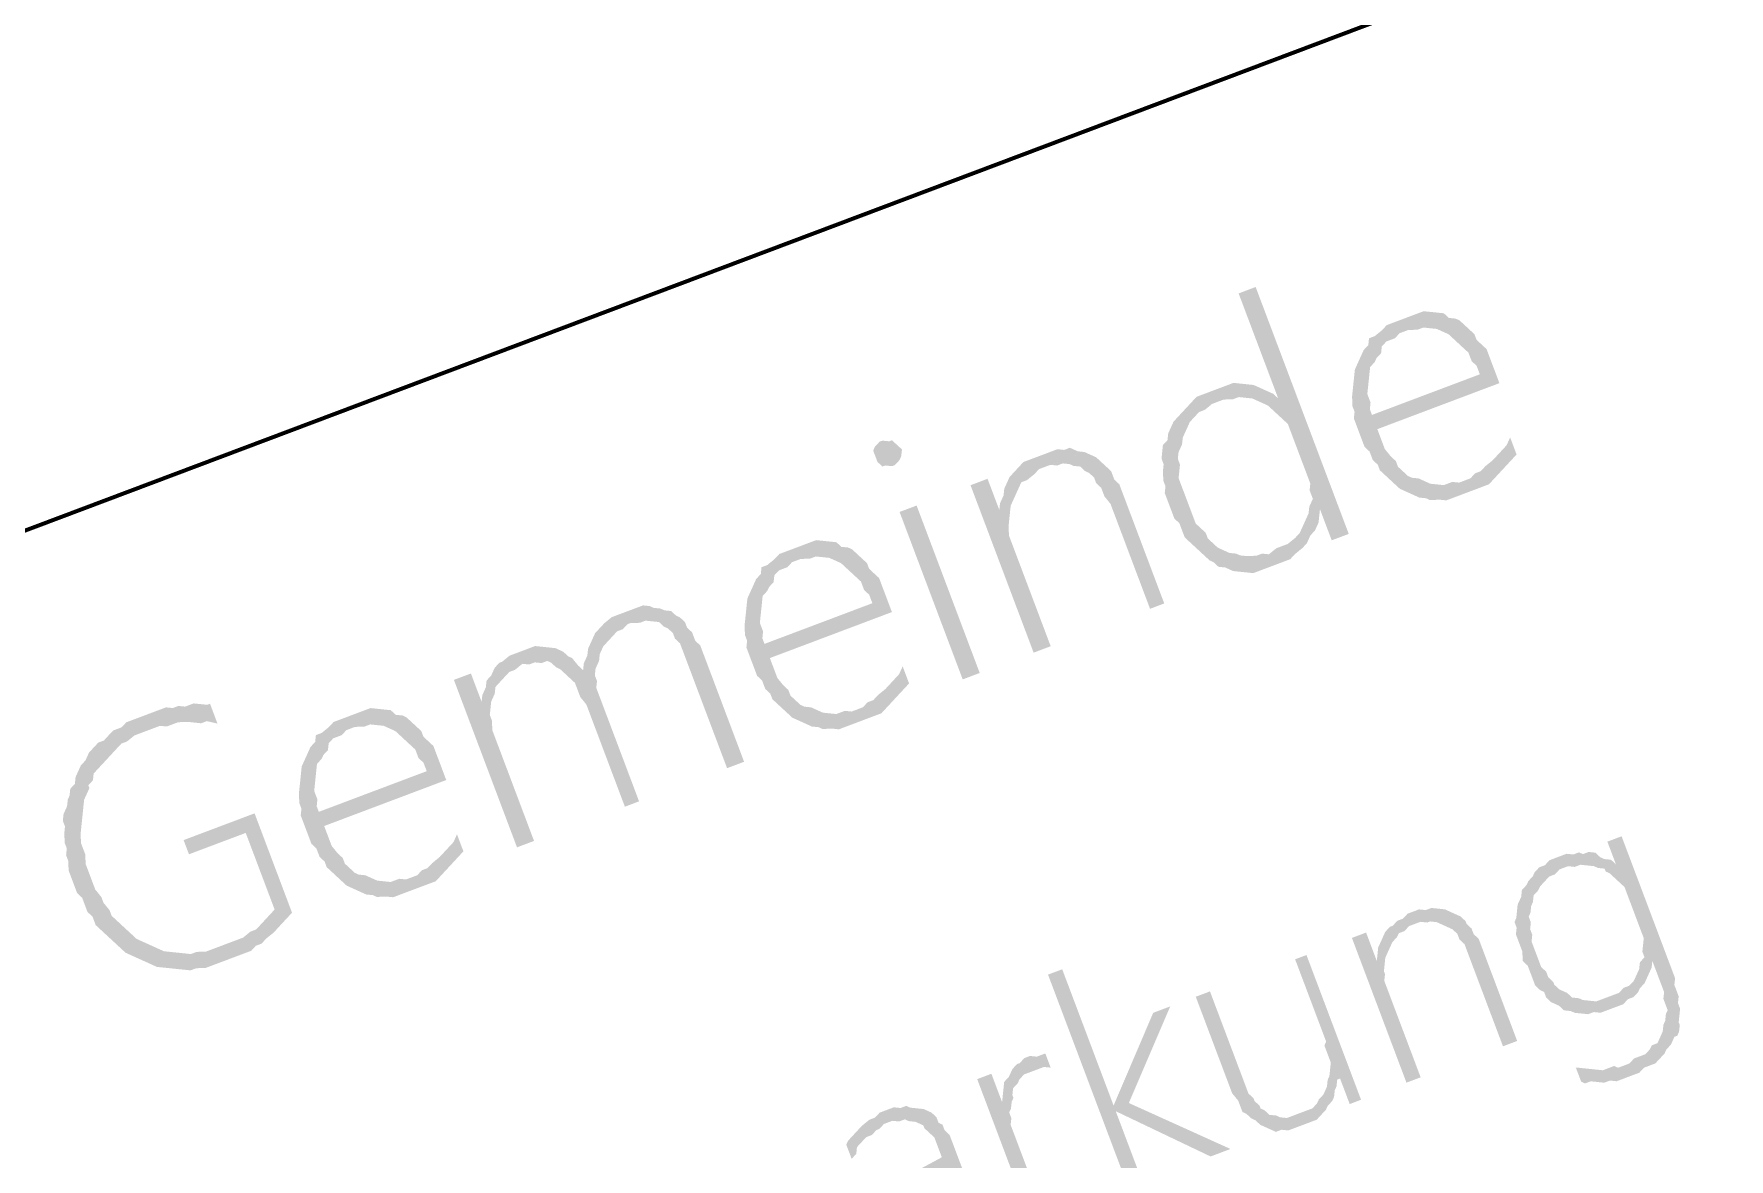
# Model space of a CAD drawing. Header units: metres. Extents: x -47 to 309, y -25 to 105.
# Drawn here: x 108.99 to 114.9, y 71.19 to 75.11 of the extents above; entities that cross this region are included whole.
import ezdxf

# ---------------------------------------------------------------- set-up
doc = ezdxf.new("R2010")
doc.units = ezdxf.units.M
doc.linetypes.add('AUSGEZOGEN', pattern=[0])
doc.layers.add('XR$1$STANDARD_1', color=7, linetype='AUSGEZOGEN', lineweight=25)

msp = doc.modelspace()

# ---------------------------------------------------------------- hatches: boundary and pattern name
at = {"layer": 'XR$1$STANDARD_1', "linetype": 'AUSGEZOGEN', "lineweight": 140, "transparency": 33554687}
h = msp.add_hatch(color=7, dxfattribs=at)
h.set_gradient(color2=(0, 0, 0), one_color=1)
h.paths.add_polyline_path([(113.2478, 74.2296), (113.1884, 74.2072), (113.3265, 73.8408), (113.2906, 73.816), (113.308, 73.7999), (113.3254, 73.7838), (113.3428, 73.7678), (113.3601, 73.7517), (113.4385, 73.5437), (113.4361, 73.5202), (113.4473, 73.4905), (113.4349, 73.4632), (113.4325, 73.4397), (113.4721, 73.4546), (113.5131, 73.3457), (113.5726, 73.3681)], flags=0)
h = msp.add_hatch(color=7, dxfattribs=at)
h.set_gradient(color2=(0, 0, 0), one_color=1)
h.paths.add_polyline_path([(113.7645, 74.119), (113.7051, 74.0966), (113.6891, 74.0792), (113.6631, 74.0581), (113.6433, 74.0507), (113.6408, 74.0271), (113.7795, 74.0794), (113.8129, 74.0807), (113.8327, 74.0882), (113.8563, 74.0857), (113.8798, 74.0833), (113.8934, 74.0771), (113.9207, 74.0648), (113.9381, 74.0487), (113.9554, 74.0326), (113.9728, 74.0165), (113.9902, 74.0005), (114.0014, 73.9708), (114.0187, 73.9547), (114.0299, 73.925), (113.6536, 73.7832), (114.0832, 73.9337), (114.0533, 74.013), (114.036, 74.029), (114.0186, 74.0451), (114.0111, 74.0649), (113.9938, 74.081), (113.9764, 74.0971), (113.959, 74.1131), (113.9454, 74.1193), (113.9218, 74.1217), (113.9045, 74.1378), (113.8809, 74.1403), (113.8574, 74.1427), (113.8339, 74.1451), (113.7843, 74.1265)], flags=0)
h = msp.add_hatch(color=7, dxfattribs=at)
h.set_gradient(color2=(0, 0, 0), one_color=1)
h.paths.add_polyline_path([(113.6408, 74.0271), (113.6248, 74.0098), (113.6124, 73.9825), (113.6062, 73.9689), (113.6001, 73.9552), (113.5939, 73.9416), (113.5915, 73.9181), (113.589, 73.8945), (113.5866, 73.871), (113.5842, 73.8474), (113.5854, 73.814), (113.5929, 73.7942), (113.5905, 73.7707), (113.6278, 73.6716), (113.6452, 73.6556), (113.6564, 73.6258), (113.6737, 73.6098), (113.6812, 73.59), (113.6986, 73.5739), (113.7159, 73.5578), (113.7333, 73.5417), (113.7507, 73.5257), (113.7643, 73.5195), (113.7916, 73.5072), (113.8188, 73.4948), (113.9773, 73.5545), (113.9575, 73.5471), (113.9339, 73.5495), (113.9042, 73.5383), (113.8807, 73.5408), (113.8572, 73.5432), (113.8435, 73.5494), (113.8163, 73.5617), (113.7927, 73.5641), (113.7791, 73.5703), (113.7617, 73.5864), (113.7443, 73.6025), (113.7369, 73.6223), (113.7195, 73.6383), (113.6984, 73.6643), (113.6723, 73.7336), (114.0981, 73.8941), (114.0832, 73.9337), (113.6536, 73.7832), (113.6462, 73.803), (113.6486, 73.8265), (113.6374, 73.8562), (113.6398, 73.8797), (113.6423, 73.9033), (113.6447, 73.9268), (113.6472, 73.9504), (113.6632, 73.9677), (113.6694, 73.9814), (113.6855, 73.9987), (113.6879, 74.0223), (113.704, 74.0396), (113.7337, 74.0508), (113.7498, 74.0682), (113.7696, 74.0757)], flags=0)
h = msp.add_hatch(color=7, dxfattribs=at)
h.set_gradient(color2=(0, 0, 0), one_color=1)
h.paths.add_polyline_path([(113.101, 73.8689), (113.0416, 73.8465), (113.0256, 73.8292), (113.0095, 73.8118), (112.9934, 73.7944), (112.9773, 73.7771), (113.1358, 73.8368), (113.1692, 73.8381), (113.189, 73.8455), (113.2126, 73.8431), (113.2361, 73.8407), (113.2634, 73.8283), (113.277, 73.8222), (113.2906, 73.816), (113.3265, 73.8408), (113.3092, 73.8569), (113.2819, 73.8692), (113.2683, 73.8754), (113.241, 73.8877), (113.2174, 73.8902), (113.1939, 73.8926), (113.1704, 73.8951), (113.1308, 73.8801)], flags=0)
h = msp.add_hatch(color=7, dxfattribs=at)
h.set_gradient(color2=(0, 0, 0), one_color=1)
h.paths.add_polyline_path([(112.9773, 73.7771), (112.9613, 73.7597), (112.9489, 73.7324), (112.9428, 73.7188), (112.9403, 73.6953), (112.9242, 73.6779), (112.9218, 73.6544), (112.9194, 73.6308), (112.9268, 73.611), (112.9244, 73.5875), (112.9257, 73.554), (112.9332, 73.5342), (112.9307, 73.5107), (112.9643, 73.4216), (112.9817, 73.4055), (113.0003, 73.356), (113.0177, 73.3399), (113.0351, 73.3238), (113.0524, 73.3078), (113.0698, 73.2917), (113.0872, 73.2756), (113.1008, 73.2694), (113.1182, 73.2534), (113.1417, 73.2509), (113.169, 73.2386), (113.294, 73.297), (113.2705, 73.2994), (113.2506, 73.292), (113.2172, 73.2907), (113.1937, 73.2931), (113.18, 73.2993), (113.1565, 73.3017), (113.1292, 73.3141), (113.1156, 73.3202), (113.0982, 73.3363), (113.0809, 73.3524), (113.0734, 73.3722), (113.056, 73.3883), (113.0387, 73.4043), (112.9789, 73.5628), (112.9814, 73.5863), (112.9838, 73.6099), (112.9763, 73.6297), (112.9788, 73.6532), (112.9911, 73.6805), (112.9936, 73.704), (112.9997, 73.7177), (113.0059, 73.7313), (113.0182, 73.7586), (113.0343, 73.7759), (113.0504, 73.7933), (113.0702, 73.8008), (113.0962, 73.8219), (113.116, 73.8293)], flags=0)
h = msp.add_hatch(color=7, dxfattribs=at)
h.set_gradient(color2=(0, 0, 0), one_color=1)
h.paths.add_polyline_path([(111.9457, 73.6936), (111.9358, 73.6899), (111.9197, 73.6725), (111.9135, 73.6589), (111.9285, 73.6193), (111.9458, 73.6032), (111.9557, 73.6069), (111.9793, 73.6045), (111.9892, 73.6082), (112.0053, 73.6256), (112.0114, 73.6392), (112.0139, 73.6628), (111.9965, 73.6788), (111.9791, 73.6949), (111.9692, 73.6912)], flags=0)
h = msp.add_hatch(color=7, dxfattribs=at)
h.set_gradient(color2=(0, 0, 0), one_color=1)
h.paths.add_polyline_path([(114.1356, 73.7047), (114.1232, 73.6774), (114.1072, 73.66), (114.0911, 73.6427), (114.075, 73.6253), (114.049, 73.6042), (114.033, 73.5868), (114.0132, 73.5794), (113.9971, 73.562), (113.8188, 73.4948), (113.8424, 73.4924), (113.856, 73.4862), (113.8895, 73.4875), (113.913, 73.4851), (114.0615, 73.5411), (114.0776, 73.5584), (114.0937, 73.5758), (114.1098, 73.5932), (114.1258, 73.6105), (114.1419, 73.6279), (114.158, 73.6453)], flags=0)
h = msp.add_hatch(color=7, dxfattribs=at)
h.set_gradient(color2=(0, 0, 0), one_color=1)
h.paths.add_polyline_path([(112.5069, 73.645), (112.4376, 73.6189), (112.4215, 73.6015), (112.4054, 73.5841), (112.3893, 73.5668), (112.3832, 73.5531), (112.3708, 73.5259), (112.3684, 73.5023), (112.356, 73.475), (112.3536, 73.4515), (112.3932, 73.4664), (112.3994, 73.4801), (112.4117, 73.5073), (112.4179, 73.521), (112.4302, 73.5483), (112.45, 73.5557), (112.476, 73.5768), (112.4921, 73.5942), (112.6505, 73.6539), (112.627, 73.6563), (112.5997, 73.6687), (112.5799, 73.6612), (112.5564, 73.6637), (112.5366, 73.6562)], flags=0)
h = msp.add_hatch(color=7, dxfattribs=at)
h.set_gradient(color2=(0, 0, 0), one_color=1)
h.paths.add_polyline_path([(112.6505, 73.6539), (112.5119, 73.6016), (112.5317, 73.6091), (112.5552, 73.6067), (112.5751, 73.6141), (112.5986, 73.6117), (112.6122, 73.6055), (112.6358, 73.6031), (112.6531, 73.587), (112.6668, 73.5809), (112.6841, 73.5648), (112.6916, 73.545), (112.709, 73.5289), (112.7202, 73.4992), (112.7413, 73.4732), (112.8794, 73.1068), (112.9289, 73.1255), (112.7721, 73.5414), (112.7547, 73.5575), (112.7436, 73.5872), (112.7262, 73.6032), (112.7088, 73.6193), (112.6914, 73.6354), (112.6778, 73.6416), (112.6642, 73.6477)], flags=0)
h = msp.add_hatch(color=7, dxfattribs=at)
h.set_gradient(color2=(0, 0, 0), one_color=1)
h.paths.add_polyline_path([(112.3125, 73.5604), (112.2531, 73.538), (112.4733, 72.9538), (112.5328, 72.9762), (112.3872, 73.3624), (112.3859, 73.3958), (112.3883, 73.4194), (112.3908, 73.4429), (112.3932, 73.4664), (112.3536, 73.4515)], flags=0)
h = msp.add_hatch(color=7, dxfattribs=at)
h.set_gradient(color2=(0, 0, 0), one_color=1)
h.paths.add_polyline_path([(112.2258, 72.8605), (112.2852, 72.8829), (112.065, 73.4671), (112.0056, 73.4447)], flags=0)
h = msp.add_hatch(color=7, dxfattribs=at)
h.set_gradient(color2=(0, 0, 0), one_color=1)
h.paths.add_polyline_path([(113.4325, 73.4397), (113.4263, 73.426), (113.4201, 73.4124), (113.4078, 73.3851), (113.4016, 73.3715), (113.3856, 73.3541), (113.3596, 73.333), (113.32, 73.3181), (113.294, 73.297), (113.169, 73.2386), (113.1925, 73.2361), (113.2161, 73.2337), (113.2396, 73.2313), (113.3683, 73.2798), (113.3844, 73.2972), (113.4104, 73.3183), (113.4265, 73.3356), (113.4388, 73.3629), (113.4549, 73.3803), (113.4672, 73.4075), (113.4697, 73.4311), (113.4721, 73.4546)], flags=0)
h = msp.add_hatch(color=7, dxfattribs=at)
h.set_gradient(color2=(0, 0, 0), one_color=1)
h.paths.add_polyline_path([(111.6453, 73.3203), (111.5859, 73.2979), (111.5698, 73.2805), (111.5439, 73.2594), (111.524, 73.2519), (111.5216, 73.2284), (111.6603, 73.2807), (111.6937, 73.282), (111.7135, 73.2894), (111.737, 73.287), (111.7606, 73.2845), (111.7742, 73.2784), (111.8015, 73.266), (111.8188, 73.25), (111.8362, 73.2339), (111.8536, 73.2178), (111.871, 73.2017), (111.8821, 73.172), (111.8995, 73.156), (111.9107, 73.1263), (111.5344, 72.9844), (111.964, 73.135), (111.9341, 73.2142), (111.9167, 73.2303), (111.8994, 73.2464), (111.8919, 73.2662), (111.8745, 73.2823), (111.8572, 73.2983), (111.8398, 73.3144), (111.8262, 73.3206), (111.8026, 73.323), (111.7853, 73.3391), (111.7617, 73.3415), (111.7382, 73.344), (111.7146, 73.3464), (111.6651, 73.3277)], flags=0)
h = msp.add_hatch(color=7, dxfattribs=at)
h.set_gradient(color2=(0, 0, 0), one_color=1)
h.paths.add_polyline_path([(111.5216, 73.2284), (111.5055, 73.211), (111.4932, 73.1838), (111.487, 73.1701), (111.4809, 73.1565), (111.4747, 73.1429), (111.4722, 73.1193), (111.4698, 73.0958), (111.4674, 73.0723), (111.4649, 73.0487), (111.4662, 73.0153), (111.4737, 72.9955), (111.4713, 72.9719), (111.5086, 72.8729), (111.5259, 72.8568), (111.5371, 72.8271), (111.5545, 72.811), (111.562, 72.7912), (111.5793, 72.7752), (111.5967, 72.7591), (111.6141, 72.743), (111.6314, 72.7269), (111.6451, 72.7208), (111.6724, 72.7084), (111.6996, 72.6961), (111.8581, 72.7558), (111.8383, 72.7483), (111.8147, 72.7508), (111.785, 72.7396), (111.7615, 72.742), (111.7379, 72.7445), (111.7243, 72.7506), (111.697, 72.763), (111.6735, 72.7654), (111.6599, 72.7716), (111.6425, 72.7877), (111.6251, 72.8037), (111.6177, 72.8235), (111.6003, 72.8396), (111.5792, 72.8656), (111.5531, 72.9349), (111.9789, 73.0954), (111.964, 73.135), (111.5344, 72.9844), (111.5269, 73.0042), (111.5294, 73.0278), (111.5182, 73.0575), (111.5206, 73.081), (111.5231, 73.1045), (111.5255, 73.1281), (111.5279, 73.1516), (111.544, 73.169), (111.5502, 73.1826), (111.5662, 73.2), (111.5687, 73.2235), (111.5848, 73.2409), (111.6145, 73.2521), (111.6305, 73.2695), (111.6503, 73.2769)], flags=0)
h = msp.add_hatch(color=7, dxfattribs=at)
h.set_gradient(color2=(0, 0, 0), one_color=1)
h.paths.add_polyline_path([(111.0412, 73.0926), (111.0016, 73.0777), (110.9757, 73.0566), (110.9596, 73.0392), (110.9435, 73.0218), (110.9373, 73.0082), (110.9312, 72.9946), (110.9188, 72.9673), (110.9164, 72.9438), (110.904, 72.9165), (110.9016, 72.8929), (110.8558, 72.8644), (110.8732, 72.8483), (110.8919, 72.7988), (110.913, 72.7728), (111.0473, 72.4163), (111.0968, 72.435), (110.9475, 72.8311), (110.95, 72.8546), (110.9425, 72.8744), (110.945, 72.898), (110.9573, 72.9252), (110.9597, 72.9488), (110.9721, 72.9761), (110.9881, 72.9934), (111.0042, 73.0108), (111.0203, 73.0282), (111.0401, 73.0356), (111.0562, 73.053), (111.1849, 73.1015), (111.1713, 73.1077), (111.1477, 73.1101), (111.1341, 73.1163), (111.1106, 73.1187), (111.071, 73.1038)], flags=0)
h = msp.add_hatch(color=7, dxfattribs=at)
h.set_gradient(color2=(0, 0, 0), one_color=1)
h.paths.add_polyline_path([(111.1849, 73.1015), (111.0562, 73.053), (111.0661, 73.0567), (111.0995, 73.058), (111.1193, 73.0655), (111.1429, 73.063), (111.1664, 73.0606), (111.1838, 73.0445), (111.1974, 73.0384), (111.2148, 73.0223), (111.2222, 73.0025), (111.2396, 72.9864), (111.4038, 72.5507), (111.4632, 72.5731), (111.3102, 72.9791), (111.2929, 72.9952), (111.2817, 73.0249), (111.2643, 73.0409), (111.2568, 73.0608), (111.2395, 73.0768), (111.2258, 73.083), (111.2085, 73.0991)], flags=0)
h = msp.add_hatch(color=7, dxfattribs=at)
h.set_gradient(color2=(0, 0, 0), one_color=1)
h.paths.add_polyline_path([(110.6847, 72.9582), (110.6451, 72.9433), (110.6192, 72.9222), (110.6092, 72.9185), (110.5932, 72.9011), (110.5808, 72.8738), (110.6898, 72.9149), (110.7133, 72.9125), (110.7331, 72.9199), (110.7566, 72.9175), (110.7765, 72.9249), (110.7901, 72.9188), (110.8075, 72.9027), (110.8211, 72.8965), (110.8385, 72.8805), (110.8558, 72.8644), (110.9016, 72.8929), (110.8842, 72.909), (110.8631, 72.935), (110.8495, 72.9412), (110.8321, 72.9572), (110.8049, 72.9696), (110.7813, 72.972), (110.7578, 72.9745), (110.7343, 72.9769), (110.7045, 72.9657)], flags=0)
h = msp.add_hatch(color=7, dxfattribs=at)
h.set_gradient(color2=(0, 0, 0), one_color=1)
h.paths.add_polyline_path([(110.5102, 72.8811), (110.4508, 72.8588), (110.671, 72.2745), (110.7304, 72.2969), (110.5849, 72.6831), (110.5836, 72.7165), (110.5761, 72.7363), (110.5785, 72.7599), (110.581, 72.7834), (110.5475, 72.7821)], flags=0)
h = msp.add_hatch(color=7, dxfattribs=at)
h.set_gradient(color2=(0, 0, 0), one_color=1)
h.paths.add_polyline_path([(110.5808, 72.8738), (110.5648, 72.8565), (110.5623, 72.8329), (110.55, 72.8057), (110.5475, 72.7821), (110.581, 72.7834), (110.5933, 72.8107), (110.5958, 72.8342), (110.6118, 72.8516), (110.6279, 72.869), (110.644, 72.8863), (110.6638, 72.8938), (110.6898, 72.9149)], flags=0)
h = msp.add_hatch(color=7, dxfattribs=at)
h.set_gradient(color2=(0, 0, 0), one_color=1)
h.paths.add_polyline_path([(112.0164, 72.9059), (112.004, 72.8787), (111.9879, 72.8613), (111.9719, 72.8439), (111.9558, 72.8266), (111.9298, 72.8055), (111.9138, 72.7881), (111.8939, 72.7806), (111.8779, 72.7633), (111.6996, 72.6961), (111.7232, 72.6937), (111.7368, 72.6875), (111.7702, 72.6888), (111.7938, 72.6863), (111.9423, 72.7423), (111.9584, 72.7597), (111.9745, 72.7771), (111.9905, 72.7944), (112.0066, 72.8118), (112.0227, 72.8292), (112.0388, 72.8465)], flags=0)
h = msp.add_hatch(color=7, dxfattribs=at)
h.set_gradient(color2=(0, 0, 0), one_color=1)
h.paths.add_polyline_path([(109.3771, 72.7368), (109.3078, 72.7107), (109.2917, 72.6933), (109.262, 72.6821), (109.2459, 72.6648), (109.2299, 72.6474), (109.2101, 72.6399), (109.194, 72.6226), (109.1779, 72.6052), (109.1656, 72.5779), (109.1495, 72.5606), (109.1433, 72.5469), (109.131, 72.5196), (109.1285, 72.4961), (109.1125, 72.4787), (109.11, 72.4552), (109.1039, 72.4416), (109.1014, 72.418), (109.0891, 72.3908), (109.0866, 72.3672), (109.0941, 72.3474), (109.0917, 72.3239), (109.093, 72.2904), (109.1004, 72.2706), (109.098, 72.2471), (109.1055, 72.2273), (109.1067, 72.1938), (109.1366, 72.1146), (109.154, 72.0985), (109.1726, 72.049), (109.19, 72.033), (109.2012, 72.0033), (109.2186, 71.9872), (109.2359, 71.9711), (109.2533, 71.955), (109.2707, 71.939), (109.288, 71.9229), (109.3054, 71.9068), (109.319, 71.9006), (109.3463, 71.8883), (109.3736, 71.876), (109.4009, 71.8636), (109.4145, 71.8574), (109.438, 71.855), (109.4616, 71.8526), (109.4851, 71.8501), (109.5086, 71.8477), (109.5322, 71.8453), (109.552, 71.8527), (109.5854, 71.854), (109.7439, 71.9137), (109.7599, 71.9311), (109.7798, 71.9386), (109.7958, 71.9559), (109.8218, 71.977), (109.8379, 71.9944), (109.8539, 72.0118), (109.5866, 71.911), (109.5531, 71.9097), (109.5333, 71.9022), (109.5098, 71.9047), (109.4862, 71.9071), (109.4627, 71.9096), (109.4392, 71.912), (109.4119, 71.9243), (109.3983, 71.9305), (109.371, 71.9428), (109.3574, 71.949), (109.3437, 71.9552), (109.3264, 71.9713), (109.309, 71.9873), (109.2916, 72.0034), (109.2743, 72.0195), (109.2569, 72.0356), (109.2494, 72.0554), (109.2283, 72.0813), (109.2209, 72.1011), (109.1998, 72.1271), (109.1662, 72.2162), (109.1649, 72.2497), (109.1499, 72.2893), (109.1486, 72.3227), (109.1511, 72.3463), (109.1535, 72.3698), (109.156, 72.3933), (109.1584, 72.4169), (109.1608, 72.4404), (109.167, 72.4541), (109.1793, 72.4813), (109.1756, 72.4912), (109.1917, 72.5086), (109.1941, 72.5321), (109.2102, 72.5495), (109.2263, 72.5669), (109.2423, 72.5842), (109.2584, 72.6016), (109.2745, 72.619), (109.2906, 72.6363), (109.3104, 72.6438), (109.3363, 72.6649), (109.3859, 72.6836), (109.6, 72.7756), (109.5901, 72.7719), (109.5666, 72.7743), (109.543, 72.7767), (109.5133, 72.7655), (109.4898, 72.768), (109.47, 72.7605), (109.4464, 72.7629), (109.3969, 72.7443)], flags=0)
h = msp.add_hatch(color=7, dxfattribs=at)
h.set_gradient(color2=(0, 0, 0), one_color=1)
h.paths.add_polyline_path([(109.6, 72.7756), (109.3859, 72.6836), (109.4255, 72.6985), (109.449, 72.6961), (109.4886, 72.711), (109.5221, 72.7123), (109.5456, 72.7099), (109.5691, 72.7074), (109.5889, 72.7149), (109.6261, 72.7063)], flags=0)
h = msp.add_hatch(color=7, dxfattribs=at)
h.set_gradient(color2=(0, 0, 0), one_color=1)
h.paths.add_polyline_path([(110.0906, 72.7343), (110.0311, 72.7119), (110.0151, 72.6945), (109.9891, 72.6734), (109.9693, 72.666), (109.9669, 72.6424), (110.1055, 72.6947), (110.1389, 72.696), (110.1587, 72.7034), (110.1823, 72.701), (110.2058, 72.6986), (110.2195, 72.6924), (110.2467, 72.6801), (110.2641, 72.664), (110.2815, 72.6479), (110.2988, 72.6318), (110.3162, 72.6158), (110.3274, 72.586), (110.3448, 72.57), (110.356, 72.5403), (109.9796, 72.3984), (110.4092, 72.549), (110.3793, 72.6282), (110.362, 72.6443), (110.3446, 72.6604), (110.3371, 72.6802), (110.3198, 72.6963), (110.3024, 72.7123), (110.285, 72.7284), (110.2714, 72.7346), (110.2479, 72.737), (110.2305, 72.7531), (110.207, 72.7555), (110.1834, 72.758), (110.1599, 72.7604), (110.1104, 72.7418)], flags=0)
h = msp.add_hatch(color=7, dxfattribs=at)
h.set_gradient(color2=(0, 0, 0), one_color=1)
h.paths.add_polyline_path([(109.9669, 72.6424), (109.9508, 72.6251), (109.9384, 72.5978), (109.9323, 72.5842), (109.9261, 72.5705), (109.9199, 72.5569), (109.9175, 72.5333), (109.9151, 72.5098), (109.9126, 72.4863), (109.9102, 72.4627), (109.9115, 72.4293), (109.9189, 72.4095), (109.9165, 72.3859), (109.9538, 72.2869), (109.9712, 72.2708), (109.9824, 72.2411), (109.9998, 72.2251), (110.0072, 72.2053), (110.0246, 72.1892), (110.042, 72.1731), (110.0593, 72.157), (110.0767, 72.141), (110.0903, 72.1348), (110.1176, 72.1224), (110.1449, 72.1101), (110.3033, 72.1698), (110.2835, 72.1624), (110.26, 72.1648), (110.2303, 72.1536), (110.2067, 72.156), (110.1832, 72.1585), (110.1695, 72.1646), (110.1423, 72.177), (110.1187, 72.1794), (110.1051, 72.1856), (110.0877, 72.2017), (110.0704, 72.2177), (110.0629, 72.2376), (110.0455, 72.2536), (110.0244, 72.2796), (109.9983, 72.3489), (110.4241, 72.5094), (110.4092, 72.549), (109.9796, 72.3984), (109.9722, 72.4182), (109.9746, 72.4418), (109.9634, 72.4715), (109.9659, 72.495), (109.9683, 72.5186), (109.9707, 72.5421), (109.9732, 72.5656), (109.9892, 72.583), (109.9954, 72.5966), (110.0115, 72.614), (110.0139, 72.6375), (110.03, 72.6549), (110.0597, 72.6661), (110.0758, 72.6835), (110.0956, 72.6909)], flags=0)
h = msp.add_hatch(color=7, dxfattribs=at)
h.set_gradient(color2=(0, 0, 0), one_color=1)
h.paths.add_polyline_path([(109.7555, 72.3931), (109.5079, 72.2998), (109.5266, 72.2503), (109.7246, 72.3249), (109.8254, 72.0576), (109.8093, 72.0402), (109.7932, 72.0228), (109.7772, 72.0054), (109.7611, 71.9881), (109.7413, 71.9806), (109.7153, 71.9595), (109.646, 71.9334), (109.8539, 72.0118), (109.87, 72.0291), (109.8861, 72.0465)], flags=0)
h = msp.add_hatch(color=7, dxfattribs=at)
h.set_gradient(color2=(0, 0, 0), one_color=1)
h.paths.add_polyline_path([(110.4616, 72.32), (110.4493, 72.2927), (110.4332, 72.2753), (110.4171, 72.258), (110.401, 72.2406), (110.3751, 72.2195), (110.359, 72.2021), (110.3392, 72.1947), (110.3231, 72.1773), (110.1449, 72.1101), (110.1684, 72.1077), (110.182, 72.1015), (110.2155, 72.1028), (110.239, 72.1004), (110.3876, 72.1563), (110.4036, 72.1737), (110.4197, 72.1911), (110.4358, 72.2084), (110.4519, 72.2258), (110.4679, 72.2432), (110.484, 72.2605)], flags=0)
h = msp.add_hatch(color=7, dxfattribs=at)
h.set_gradient(color2=(0, 0, 0), one_color=1)
h.paths.add_polyline_path([(114.5244, 72.3131), (114.4748, 72.2944), (114.5047, 72.2152), (114.4688, 72.1904), (114.4825, 72.1842), (114.4998, 72.1681), (114.5172, 72.1521), (114.5346, 72.136), (114.6017, 71.9577), (114.5993, 71.9342), (114.5969, 71.9107), (114.6043, 71.8909), (114.5883, 71.8735), (114.6316, 71.8785), (114.6727, 71.7696), (114.6702, 71.746), (114.6851, 71.7064), (114.679, 71.6928), (114.6765, 71.6693), (114.6704, 71.6556), (114.6679, 71.6321), (114.6618, 71.6184), (114.6556, 71.6048), (114.6494, 71.5912), (114.6296, 71.5837), (114.6234, 71.5701), (114.6074, 71.5527), (114.5678, 71.5378), (114.5517, 71.5204), (114.3833, 71.457), (114.397, 71.4508), (114.4168, 71.4583), (114.4403, 71.4558), (114.4639, 71.4534), (114.4837, 71.4608), (114.5072, 71.4584), (114.5864, 71.4883), (114.6025, 71.5056), (114.6421, 71.5206), (114.6582, 71.5379), (114.6743, 71.5553), (114.6804, 71.5689), (114.6965, 71.5863), (114.7027, 71.5999), (114.7088, 71.6136), (114.7187, 71.6173), (114.7249, 71.6309), (114.7273, 71.6545), (114.7236, 71.6644), (114.7261, 71.6879), (114.7285, 71.7115), (114.721, 71.7313), (114.7235, 71.7548), (114.7085, 71.7944), (114.711, 71.818), (114.6998, 71.8477)], flags=0)
h = msp.add_hatch(color=7, dxfattribs=at)
h.set_gradient(color2=(0, 0, 0), one_color=1)
h.paths.add_polyline_path([(114.3127, 72.2446), (114.2731, 72.2297), (114.257, 72.2123), (114.2372, 72.2049), (114.2211, 72.1875), (114.2149, 72.1739), (114.1989, 72.1565), (114.3375, 72.2087), (114.361, 72.2063), (114.3808, 72.2138), (114.4044, 72.2113), (114.4279, 72.2089), (114.4416, 72.2027), (114.4651, 72.2003), (114.4688, 72.1904), (114.5047, 72.2152), (114.4873, 72.2313), (114.4638, 72.2337), (114.4502, 72.2399), (114.4328, 72.256), (114.4093, 72.2584), (114.3894, 72.2509), (114.3758, 72.2571), (114.356, 72.2496), (114.3325, 72.2521)], flags=0)
h = msp.add_hatch(color=7, dxfattribs=at)
h.set_gradient(color2=(0, 0, 0), one_color=1)
h.paths.add_polyline_path([(114.1989, 72.1565), (114.1927, 72.1429), (114.1766, 72.1255), (114.1742, 72.1019), (114.168, 72.0883), (114.1618, 72.0747), (114.1594, 72.0511), (114.157, 72.0276), (114.1508, 72.014), (114.1582, 71.9942), (114.1558, 71.9706), (114.1782, 71.9112), (114.1795, 71.8778), (114.1969, 71.8617), (114.223, 71.7924), (114.2404, 71.7763), (114.254, 71.7701), (114.2615, 71.7503), (114.2788, 71.7342), (114.2925, 71.7281), (114.3061, 71.7219), (114.3235, 71.7058), (114.347, 71.7034), (114.3606, 71.6972), (114.3842, 71.6948), (114.4077, 71.6923), (114.4275, 71.6998), (114.4511, 71.6974), (114.4907, 71.7123), (114.5303, 71.7272), (114.5464, 71.7446), (114.5662, 71.7521), (114.5822, 71.7694), (114.5884, 71.7831), (114.4757, 71.7519), (114.4361, 71.737), (114.4126, 71.7394), (114.3891, 71.7419), (114.3754, 71.748), (114.3519, 71.7505), (114.3345, 71.7665), (114.3209, 71.7727), (114.3072, 71.7789), (114.2899, 71.795), (114.2861, 71.8049), (114.2688, 71.8209), (114.2613, 71.8407), (114.2439, 71.8568), (114.2104, 71.9459), (114.2128, 71.9695), (114.2053, 71.9893), (114.2078, 72.0128), (114.2003, 72.0326), (114.2065, 72.0463), (114.2089, 72.0698), (114.2151, 72.0834), (114.2175, 72.107), (114.2336, 72.1243), (114.2398, 72.138), (114.2558, 72.1553), (114.2719, 72.1727), (114.2917, 72.1802), (114.3078, 72.1975), (114.3276, 72.205)], flags=0)
h = msp.add_hatch(color=7, dxfattribs=at)
h.set_gradient(color2=(0, 0, 0), one_color=1)
h.paths.add_polyline_path([(113.7977, 72.0505), (113.7779, 72.0431), (113.7618, 72.0257), (113.742, 72.0182), (113.726, 72.0009), (113.7161, 71.9971), (113.7, 71.9798), (113.6938, 71.9661), (113.6815, 71.9389), (113.6753, 71.9252), (113.6729, 71.9017), (113.6704, 71.8782), (113.7001, 71.8893), (113.7063, 71.903), (113.7186, 71.9303), (113.7248, 71.9439), (113.7409, 71.9613), (113.7471, 71.9749), (113.7669, 71.9824), (113.7829, 71.9997), (113.9216, 72.052), (113.9079, 72.0582), (113.8844, 72.0606), (113.8609, 72.063), (113.8411, 72.0556), (113.8175, 72.058)], flags=0)
h = msp.add_hatch(color=7, dxfattribs=at)
h.set_gradient(color2=(0, 0, 0), one_color=1)
h.paths.add_polyline_path([(113.9216, 72.052), (113.8027, 72.0072), (113.8225, 72.0147), (113.8461, 72.0122), (113.856, 72.016), (113.8795, 72.0135), (113.8932, 72.0073), (113.9068, 72.0012), (113.9204, 71.995), (113.9341, 71.9888), (113.9514, 71.9728), (113.9589, 71.953), (113.9763, 71.9369), (114.1106, 71.5804), (114.1601, 71.599), (114.0258, 71.9555), (114.0084, 71.9716), (114.0009, 71.9914), (113.9836, 72.0075), (113.9798, 72.0174), (113.9625, 72.0335), (113.9488, 72.0396), (113.9352, 72.0458)], flags=0)
h = msp.add_hatch(color=7, dxfattribs=at)
h.set_gradient(color2=(0, 0, 0), one_color=1)
h.paths.add_polyline_path([(113.6331, 71.9772), (113.5836, 71.9585), (113.7739, 71.4535), (113.8234, 71.4721), (113.6965, 71.8088), (113.699, 71.8324), (113.6953, 71.8423), (113.6977, 71.8658), (113.7001, 71.8893), (113.6704, 71.8782)], flags=0)
h = msp.add_hatch(color=7, dxfattribs=at)
h.set_gradient(color2=(0, 0, 0), one_color=1)
h.paths.add_polyline_path([(113.4251, 71.8988), (113.3855, 71.8839), (113.4938, 71.5967), (113.4876, 71.5831), (113.51, 71.5236), (113.5075, 71.5001), (113.5051, 71.4766), (113.4989, 71.4629), (113.5423, 71.4679), (113.5759, 71.3788), (113.6155, 71.3938)], flags=0)
h = msp.add_hatch(color=7, dxfattribs=at)
h.set_gradient(color2=(0, 0, 0), one_color=1)
h.paths.add_polyline_path([(114.5883, 71.8735), (114.5858, 71.8499), (114.5735, 71.8227), (114.5673, 71.809), (114.5512, 71.7917), (114.5314, 71.7842), (114.5154, 71.7668), (114.4757, 71.7519), (114.5884, 71.7831), (114.6045, 71.8004), (114.6107, 71.8141), (114.623, 71.8413), (114.6292, 71.855), (114.6316, 71.8785)], flags=0)
h = msp.add_hatch(color=7, dxfattribs=at)
h.set_gradient(color2=(0, 0, 0), one_color=1)
h.paths.add_polyline_path([(112.573, 71.8491), (112.5235, 71.8304), (112.8034, 71.0877), (112.853, 71.1064), (112.7597, 71.3539), (112.8054, 71.3825), (112.7522, 71.3737)], flags=0)
h = msp.add_hatch(color=7, dxfattribs=at)
h.set_gradient(color2=(0, 0, 0), one_color=1)
h.paths.add_polyline_path([(113.0884, 71.7719), (113.0389, 71.7532), (113.1658, 71.4165), (113.1869, 71.3906), (113.2019, 71.351), (113.2155, 71.3448), (113.2329, 71.3287), (113.2465, 71.3225), (113.2639, 71.3065), (113.2775, 71.3003), (113.2911, 71.2941), (113.3048, 71.288), (113.3184, 71.2818), (113.3382, 71.2892), (113.3617, 71.2868), (113.4608, 71.3241), (113.4768, 71.3415), (113.4929, 71.3589), (113.4991, 71.3725), (113.5152, 71.3899), (113.3567, 71.3302), (113.3332, 71.3326), (113.3195, 71.3388), (113.296, 71.3412), (113.2786, 71.3573), (113.265, 71.3634), (113.2613, 71.3733), (113.2439, 71.3894), (113.2402, 71.3993), (113.2228, 71.4154), (113.1967, 71.4847)], flags=0)
h = msp.add_hatch(color=7, dxfattribs=at)
h.set_gradient(color2=(0, 0, 0), one_color=1)
h.paths.add_polyline_path([(112.9498, 71.7196), (112.8904, 71.6973), (112.7522, 71.3737), (112.8054, 71.3825)], flags=0)
h = msp.add_hatch(color=7, dxfattribs=at)
h.set_gradient(color2=(0, 0, 0), one_color=1)
h.paths.add_polyline_path([(112.4608, 71.5467), (112.441, 71.5392), (112.4249, 71.5218), (112.415, 71.5181), (112.399, 71.5007), (112.3866, 71.4735), (112.4795, 71.4971), (112.5092, 71.5083), (112.5327, 71.5059), (112.5141, 71.5554), (112.4844, 71.5442)], flags=0)
h = msp.add_hatch(color=7, dxfattribs=at)
h.set_gradient(color2=(0, 0, 0), one_color=1)
h.paths.add_polyline_path([(114.3647, 71.5065), (114.3833, 71.457), (114.5319, 71.5129), (114.5121, 71.5055), (114.4984, 71.5117), (114.4588, 71.4967), (114.4353, 71.4992), (114.4118, 71.5016), (114.3882, 71.504)], flags=0)
h = msp.add_hatch(color=7, dxfattribs=at)
h.set_gradient(color2=(0, 0, 0), one_color=1)
h.paths.add_polyline_path([(112.3259, 71.4845), (112.2764, 71.4658), (112.4667, 70.9608), (112.5163, 70.9795), (112.3931, 71.3063), (112.3955, 71.3298), (112.3881, 71.3496), (112.3942, 71.3632), (112.3707, 71.3657)], flags=0)
h = msp.add_hatch(color=7, dxfattribs=at)
h.set_gradient(color2=(0, 0, 0), one_color=1)
h.paths.add_polyline_path([(112.3866, 71.4735), (112.3705, 71.4561), (112.3681, 71.4326), (112.3657, 71.409), (112.3632, 71.3855), (112.3707, 71.3657), (112.3942, 71.3632), (112.3967, 71.3868), (112.4028, 71.4004), (112.3991, 71.4103), (112.4016, 71.4338), (112.4176, 71.4512), (112.4238, 71.4649), (112.4399, 71.4822), (112.4795, 71.4971)], flags=0)
h = msp.add_hatch(color=7, dxfattribs=at)
h.set_gradient(color2=(0, 0, 0), one_color=1)
h.paths.add_polyline_path([(113.4989, 71.4629), (113.4965, 71.4394), (113.4903, 71.4257), (113.4842, 71.4121), (113.4681, 71.3947), (113.4619, 71.3811), (113.4458, 71.3637), (113.4062, 71.3488), (113.5152, 71.3899), (113.5213, 71.4035), (113.5238, 71.427), (113.5299, 71.4407), (113.5324, 71.4642), (113.5423, 71.4679)], flags=0)
h = msp.add_hatch(color=7, dxfattribs=at)
h.set_gradient(color2=(0, 0, 0), one_color=1)
h.paths.add_polyline_path([(112.8054, 71.3825), (112.7597, 71.3539), (113.0906, 71.1959), (113.16, 71.2221)], flags=0)
h = msp.add_hatch(color=7, dxfattribs=at)
h.set_gradient(color2=(0, 0, 0), one_color=1)
h.paths.add_polyline_path([(111.9657, 71.36), (111.936, 71.3488), (111.9199, 71.3315), (111.9001, 71.324), (111.8741, 71.3029), (111.858, 71.2855), (111.842, 71.2682), (111.8259, 71.2508), (111.8197, 71.2372), (111.8384, 71.1877), (111.8545, 71.205), (111.8569, 71.2286), (111.873, 71.2459), (111.889, 71.2633), (111.9088, 71.2708), (111.9249, 71.2881), (111.9348, 71.2919), (111.9509, 71.3092), (112.0895, 71.3615), (112.066, 71.3639), (112.0425, 71.3664), (112.0288, 71.3725), (112.009, 71.3651), (111.9855, 71.3675)], flags=0)
h = msp.add_hatch(color=7, dxfattribs=at)
h.set_gradient(color2=(0, 0, 0), one_color=1)
h.paths.add_polyline_path([(112.0895, 71.3615), (111.9707, 71.3167), (111.9806, 71.3204), (112.0041, 71.318), (112.0239, 71.3255), (112.0376, 71.3193), (112.0611, 71.3168), (112.0748, 71.3107), (112.0884, 71.3045), (112.0921, 71.2946), (112.1095, 71.2785), (112.1269, 71.2625), (112.153, 71.1931), (112.0119, 71.1173), (111.9822, 71.1061), (111.9661, 71.0888), (111.9501, 71.0714), (112.1679, 71.1535), (112.2052, 71.0545), (112.2028, 71.031), (112.2103, 71.0112), (112.2078, 70.9876), (112.2314, 70.9852), (112.2687, 70.8861), (112.3182, 70.9048), (112.1801, 71.2712), (112.1627, 71.2873), (112.1553, 71.3071), (112.1416, 71.3133), (112.1342, 71.3331), (112.1168, 71.3491), (112.1032, 71.3553)], flags=0)

# ---------------------------------------------------------------- linework, layer by layer
at = {"layer": 'XR$1$STANDARD_1', "color": 7, "linetype": 'AUSGEZOGEN', "lineweight": 35, "transparency": 33554687}
msp.add_lwpolyline([(109.9508, 64.403), (155.5735, 81.5981), (152.4868, 89.7878), (106.8641, 72.5927), (109.9508, 64.403)], close=True, dxfattribs=at)
at = {"layer": 'XR$1$STANDARD_1', "color": 7, "linetype": 'AUSGEZOGEN', "lineweight": 140, "transparency": 33554687}
msp.add_lwpolyline([(106.8641, 72.5927), (152.4868, 89.7878), (155.5735, 81.5981), (109.9508, 64.403), (106.8641, 72.5927)], close=True, dxfattribs=at)

doc.saveas('drawing.dxf')
